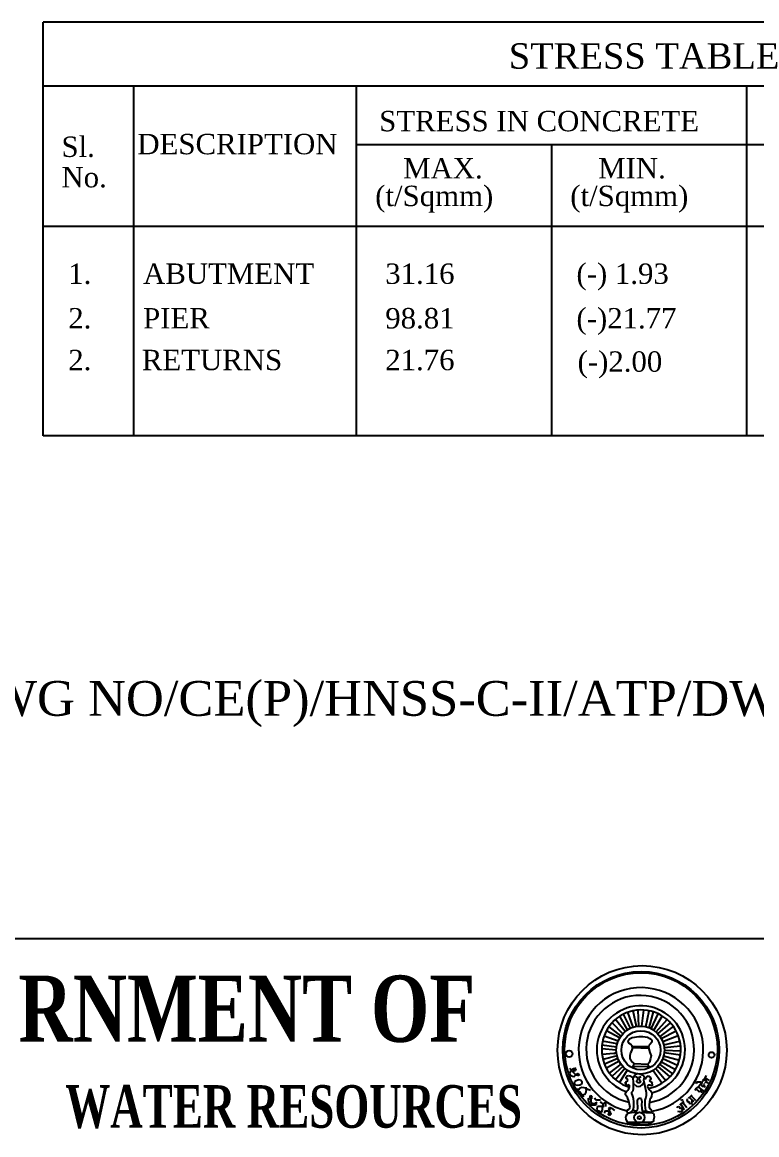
# Model space of a CAD drawing. Header units: inches. Extents: x 90659 to 166790, y -1471827 to -1422100.
# Drawn here: x 155792 to 161196, y -1464391 to -1456204 of the extents above; entities that cross this region are included whole.
import ezdxf
from ezdxf.enums import TextEntityAlignment as Align

# ---------------------------------------------------------------- set-up
doc = ezdxf.new("R2010")
doc.units = ezdxf.units.IN
doc.header["$MEASUREMENT"] = 0
doc.styles.add('style2', font='timesbd.ttf')
doc.styles.add('TIMES NEW ROMAN', font='times.ttf')

msp = doc.modelspace()

# ---------------------------------------------------------------- linework, layer by layer
at = {"linetype": 'ByBlock'}
for p, q in [((163888.2, -1456203.7), (155944.8, -1456203.7)), ((155944.8, -1459246.6), (155944.8, -1456203.7)), ((163888.2, -1456203.7), (155944.8, -1456203.7)), ((155944.8, -1459246.6), (155944.8, -1456203.7)), ((155944.8, -1456672.6), (163888.2, -1456672.6)), ((155944.8, -1456672.6), (163888.2, -1456672.6)), ((156613.5, -1459246.6), (156613.5, -1456672.6)), ((156613.5, -1459246.6), (156613.5, -1456672.6)), ((158252.5, -1459246.6), (158252.5, -1456672.6)), ((158252.5, -1459246.6), (158252.5, -1456672.6)), ((161122.9, -1459246.6), (161122.9, -1456672.6)), ((161122.9, -1459246.6), (161122.9, -1456672.6)), ((163888.2, -1457106.9), (158252.5, -1457106.9)), ((163888.2, -1457106.9), (158252.5, -1457106.9)), ((159687.7, -1459246.6), (159687.7, -1457106.9)), ((159687.7, -1459246.6), (159687.7, -1457106.9)), ((163888.2, -1457707.3), (155944.8, -1457707.3)), ((163888.2, -1457707.3), (155944.8, -1457707.3)), ((163888.2, -1459246.6), (155944.8, -1459246.6)), ((163888.2, -1459246.6), (155944.8, -1459246.6))]:
    msp.add_line(p, q, dxfattribs=at)
at = {"color": 3}
msp.add_line((154139.8, -1462945.8), (166599.3, -1462945.8), dxfattribs=at)
at = {"color": 7}
msp.add_line((154139.8, -1462945.8), (166599.3, -1462945.8), dxfattribs=at)
at = {"linetype": 'ByBlock', "lineweight": 25}
for p, q in [((160311.8, -1463593), (160286.8, -1463478.4)), ((160311.8, -1463593), (160286.8, -1463478.4)), ((160329.6, -1463591.1), (160322.8, -1463473.2)), ((160329.6, -1463591.1), (160322.8, -1463473.2)), ((160351.5, -1463591.2), (160364.9, -1463472.8)), ((160351.5, -1463591.2), (160364.9, -1463472.8)), ((160381, -1463595.7), (160403.9, -1463478)), ((160381, -1463595.7), (160403.9, -1463478)), ((160228, -1463630.6), (160157.2, -1463542)), ((160228, -1463630.6), (160157.2, -1463542)), ((160245.8, -1463617.8), (160188.6, -1463518.7)), ((160245.8, -1463617.8), (160188.6, -1463518.7)), ((160267.4, -1463606.3), (160215.2, -1463503.4)), ((160267.4, -1463606.3), (160215.2, -1463503.4)), ((160286.2, -1463599.1), (160248.5, -1463489.2)), ((160286.2, -1463599.1), (160248.5, -1463489.2)), ((160404.5, -1463603.1), (160435.7, -1463486.3)), ((160404.5, -1463603.1), (160435.7, -1463486.3)), ((160419.9, -1463610), (160471.5, -1463500.5)), ((160419.9, -1463610), (160471.5, -1463500.5)), ((160439.6, -1463621.7), (160500.9, -1463516.7)), ((160439.6, -1463621.7), (160500.9, -1463516.7)), ((160455.1, -1463633.6), (160535.9, -1463542.4)), ((160455.1, -1463633.6), (160535.9, -1463542.4)), ((160187, -1463678.5), (160090, -1463625.4)), ((160187, -1463678.5), (160090, -1463625.4)), ((160197.3, -1463662.9), (160108.7, -1463595.1)), ((160197.3, -1463662.9), (160108.7, -1463595.1)), ((160210.7, -1463646.8), (160131.6, -1463566.8)), ((160210.7, -1463646.8), (160131.6, -1463566.8)), ((160468.8, -1463646.8), (160561.5, -1463567.3)), ((160468.8, -1463646.8), (160561.5, -1463567.3)), ((160485, -1463666.8), (160583.6, -1463594.6)), ((160485, -1463666.8), (160583.6, -1463594.6)), ((160494, -1463681.3), (160602.9, -1463625.8)), ((160494, -1463681.3), (160602.9, -1463625.8)), ((160169.2, -1463721), (160061.7, -1463702.4)), ((160169.2, -1463721), (160061.7, -1463702.4)), ((160176, -1463700.9), (160072.7, -1463664.1)), ((160176, -1463700.9), (160072.7, -1463664.1)), ((160250.2, -1463708.2), (160252.8, -1463694)), ((160250.2, -1463708.2), (160252.8, -1463694)), ((160254.1, -1463717.3), (160250.2, -1463708.2)), ((160254.1, -1463717.3), (160250.2, -1463708.2)), ((160252.8, -1463694), (160259.3, -1463684.9)), ((160252.8, -1463694), (160259.3, -1463684.9)), ((160268.3, -1463723.7), (160254.1, -1463717.3)), ((160268.3, -1463723.7), (160254.1, -1463717.3)), ((160259.3, -1463684.9), (160278.7, -1463675.9)), ((160259.3, -1463684.9), (160278.7, -1463675.9)), ((160280, -1463739.2), (160268.3, -1463723.7)), ((160280, -1463739.2), (160268.3, -1463723.7)), ((160278.7, -1463675.9), (160329.1, -1463666.8)), ((160278.7, -1463675.9), (160329.1, -1463666.8)), ((160329.1, -1463666.8), (160357.6, -1463668.1)), ((160329.1, -1463666.8), (160357.6, -1463668.1)), ((160357.6, -1463668.1), (160392.5, -1463673.3)), ((160357.6, -1463668.1), (160392.5, -1463673.3)), ((160392.5, -1463673.3), (160410.6, -1463682.3)), ((160392.5, -1463673.3), (160410.6, -1463682.3)), ((160411.9, -1463723.7), (160402.9, -1463732.8)), ((160411.9, -1463723.7), (160402.9, -1463732.8)), ((160410.6, -1463682.3), (160424.9, -1463694)), ((160410.6, -1463682.3), (160424.9, -1463694)), ((160424.9, -1463708.2), (160411.9, -1463723.7)), ((160424.9, -1463708.2), (160411.9, -1463723.7)), ((160424.9, -1463694), (160424.9, -1463708.2)), ((160424.9, -1463694), (160424.9, -1463708.2)), ((160505.3, -1463705.5), (160618.9, -1463661.1)), ((160505.3, -1463705.5), (160618.9, -1463661.1)), ((160512.3, -1463729.2), (160631.1, -1463702.9)), ((160512.3, -1463729.2), (160631.1, -1463702.9)), ((160163, -1463768.4), (160055.3, -1463758.8)), ((160163, -1463768.4), (160055.3, -1463758.8)), ((160164.4, -1463745.4), (160057, -1463731.8)), ((160164.4, -1463745.4), (160057, -1463731.8)), ((160145.1, -1463792.7), (160057.7, -1463800.8)), ((160145.1, -1463792.7), (160057.7, -1463800.8)), ((160145.1, -1463792.7), (160163.7, -1463783.2)), ((160145.1, -1463792.7), (160163.7, -1463783.2)), ((160264.5, -1463803.9), (160270.9, -1463785.8)), ((160264.5, -1463803.9), (160270.9, -1463785.8)), ((160265.7, -1463833.6), (160264.5, -1463803.9)), ((160265.7, -1463833.6), (160264.5, -1463803.9)), ((160270.9, -1463785.8), (160276.1, -1463772.8)), ((160270.9, -1463785.8), (160276.1, -1463772.8)), ((160276.1, -1463772.8), (160281.3, -1463757.3)), ((160276.1, -1463772.8), (160281.3, -1463757.3)), ((160278.7, -1463737.6), (160401.7, -1463739.9)), ((160278.7, -1463737.6), (160401.7, -1463739.9)), ((160282.6, -1463745.7), (160280, -1463739.2)), ((160282.6, -1463745.7), (160280, -1463739.2)), ((160281.3, -1463757.3), (160282.6, -1463745.7)), ((160281.3, -1463757.3), (160282.6, -1463745.7)), ((160282.1, -1463749.5), (160401.3, -1463752.2)), ((160282.1, -1463749.5), (160401.3, -1463752.2)), ((160402.9, -1463732.8), (160400.3, -1463748.3)), ((160402.9, -1463732.8), (160400.3, -1463748.3)), ((160400.3, -1463748.3), (160409.3, -1463784.5)), ((160400.3, -1463748.3), (160409.3, -1463784.5)), ((160409.3, -1463784.5), (160418.4, -1463810.3)), ((160409.3, -1463784.5), (160418.4, -1463810.3)), ((160515.5, -1463786.1), (160634.8, -1463802.2)), ((160515.5, -1463786.1), (160634.8, -1463802.2)), ((160515.6, -1463749.5), (160636.2, -1463735.9)), ((160515.6, -1463749.5), (160636.2, -1463735.9)), ((160516.5, -1463768.4), (160637.3, -1463771.8)), ((160516.5, -1463768.4), (160637.3, -1463771.8)), ((160168.2, -1463810.3), (160064.4, -1463835.9)), ((160168.2, -1463810.3), (160064.4, -1463835.9)), ((160174.3, -1463829.9), (160076, -1463871.3)), ((160174.3, -1463829.9), (160076, -1463871.3)), ((160183, -1463849.2), (160090.1, -1463901.5)), ((160183, -1463849.2), (160090.1, -1463901.5)), ((160196, -1463870.5), (160111.6, -1463935.4)), ((160196, -1463870.5), (160111.6, -1463935.4)), ((160211.7, -1463889.5), (160131.7, -1463960)), ((160211.7, -1463889.5), (160131.7, -1463960)), ((160274.3, -1463849.2), (160265.7, -1463833.6)), ((160274.3, -1463849.2), (160265.7, -1463833.6)), ((160293.7, -1463866.9), (160274.3, -1463849.2)), ((160293.7, -1463866.9), (160274.3, -1463849.2)), ((160293.4, -1463866.6), (160278.7, -1463896.8)), ((160293.4, -1463866.6), (160278.7, -1463896.8)), ((160284.2, -1463885.4), (160404.1, -1463887.7)), ((160284.2, -1463885.4), (160404.1, -1463887.7)), ((160293.7, -1463866.9), (160395.1, -1463871.1)), ((160293.7, -1463866.9), (160395.1, -1463871.1)), ((160400.3, -1463867.2), (160395.1, -1463871.1)), ((160400.3, -1463867.2), (160395.1, -1463871.1)), ((160395.1, -1463871.1), (160396.4, -1463880.1)), ((160395.1, -1463871.1), (160396.4, -1463880.1)), ((160396.4, -1463880.1), (160411.8, -1463895.3)), ((160396.4, -1463880.1), (160411.8, -1463895.3)), ((160406.8, -1463856.9), (160400.3, -1463867.2)), ((160406.8, -1463856.9), (160400.3, -1463867.2)), ((160414.5, -1463829.7), (160406.8, -1463856.9)), ((160414.5, -1463829.7), (160406.8, -1463856.9)), ((160418.4, -1463810.3), (160414.5, -1463829.7)), ((160418.4, -1463810.3), (160414.5, -1463829.7)), ((160469.2, -1463888), (160555.8, -1463965.5)), ((160469.2, -1463888), (160555.8, -1463965.5)), ((160482, -1463872.5), (160575.3, -1463943.1)), ((160482, -1463872.5), (160575.3, -1463943.1)), ((160494.2, -1463853.5), (160597.4, -1463910.7)), ((160494.2, -1463853.5), (160597.4, -1463910.7)), ((160505, -1463830.4), (160613.2, -1463879.7)), ((160505, -1463830.4), (160613.2, -1463879.7)), ((160511.2, -1463810.7), (160626.7, -1463841.6)), ((160511.2, -1463810.7), (160626.7, -1463841.6)), ((159841.6, -1463926), (159820.9, -1463903.1)), ((159841.6, -1463926), (159820.9, -1463903.1)), ((159822.7, -1463928.3), (159820.9, -1463939.5)), ((159822.7, -1463928.3), (159820.9, -1463939.5)), ((159820.9, -1463939.5), (159824.1, -1463949)), ((159820.9, -1463939.5), (159824.1, -1463949)), ((159826.8, -1463919.3), (159822.7, -1463928.3)), ((159826.8, -1463919.3), (159822.7, -1463928.3)), ((159824.1, -1463949), (159829, -1463954.8)), ((159824.1, -1463949), (159829, -1463954.8)), ((159836.7, -1463913.5), (159826.8, -1463919.3)), ((159836.7, -1463913.5), (159826.8, -1463919.3)), ((159829, -1463954.8), (159839.8, -1463959.3)), ((159829, -1463954.8), (159839.8, -1463959.3)), ((159847.9, -1463904.9), (159836.7, -1463913.5)), ((159847.9, -1463904.9), (159836.7, -1463913.5)), ((159839.8, -1463959.3), (159851.5, -1463961.1)), ((159839.8, -1463959.3), (159851.5, -1463961.1)), ((159864.6, -1463949), (159841.6, -1463926)), ((159864.6, -1463949), (159841.6, -1463926)), ((159857.8, -1463902.7), (159847.9, -1463904.9)), ((159857.8, -1463902.7), (159847.9, -1463904.9)), ((159848.8, -1463909.4), (159852.4, -1463918)), ((159848.8, -1463909.4), (159852.4, -1463918)), ((159851.5, -1463961.1), (159854.2, -1463959.3)), ((159851.5, -1463961.1), (159854.2, -1463959.3)), ((159852.4, -1463918), (159860.1, -1463920.7)), ((159852.4, -1463918), (159860.1, -1463920.7)), ((159854.2, -1463959.3), (159860.5, -1463954.8)), ((159854.2, -1463959.3), (159860.5, -1463954.8)), ((159865.9, -1463902.7), (159857.8, -1463902.7)), ((159865.9, -1463902.7), (159857.8, -1463902.7)), ((159860.1, -1463920.7), (159863.7, -1463918.9)), ((159860.1, -1463920.7), (159863.7, -1463918.9)), ((159860.5, -1463954.8), (159867.7, -1463949)), ((159860.5, -1463954.8), (159867.7, -1463949)), ((159863.7, -1463918.9), (159864.6, -1463913.5)), ((159863.7, -1463918.9), (159864.6, -1463913.5)), ((159864.6, -1463913.5), (159866.4, -1463905.8)), ((159864.6, -1463913.5), (159866.4, -1463905.8)), ((159867.7, -1463952.1), (159864.6, -1463949)), ((159867.7, -1463952.1), (159864.6, -1463949)), ((159866.4, -1463905.8), (159865.9, -1463902.7)), ((159866.4, -1463905.8), (159865.9, -1463902.7)), ((159867.7, -1463949), (159872.7, -1463943.6)), ((159867.7, -1463949), (159872.7, -1463943.6)), ((159879.4, -1463954.8), (159867.7, -1463952.1)), ((159879.4, -1463954.8), (159867.7, -1463952.1)), ((159872.7, -1463943.6), (159879.9, -1463940)), ((159872.7, -1463943.6), (159879.9, -1463940)), ((159887.1, -1463953.5), (159879.4, -1463954.8)), ((159887.1, -1463953.5), (159879.4, -1463954.8)), ((159879.9, -1463940), (159882.1, -1463940)), ((159879.9, -1463940), (159882.1, -1463940)), ((159882.1, -1463940), (159888.4, -1463947.2)), ((159882.1, -1463940), (159888.4, -1463947.2)), ((159888.4, -1463947.2), (159887.1, -1463953.5)), ((159888.4, -1463947.2), (159887.1, -1463953.5)), ((160225.3, -1463902.3), (160158.1, -1463985.4)), ((160225.3, -1463902.3), (160158.1, -1463985.4)), ((160242.9, -1463915.5), (160185.8, -1464006.2)), ((160242.9, -1463915.5), (160185.8, -1464006.2)), ((160234.7, -1463965.9), (160244, -1463957.8)), ((160234.7, -1463965.9), (160244, -1463957.8)), ((160234.7, -1463976.4), (160234.7, -1463965.9)), ((160234.7, -1463976.4), (160234.7, -1463965.9)), ((160244, -1463957.8), (160253.3, -1463955.5)), ((160244, -1463957.8), (160253.3, -1463955.5)), ((160253.3, -1463955.5), (160263.7, -1463957.8)), ((160253.3, -1463955.5), (160263.7, -1463957.8)), ((160263.7, -1463957.8), (160281.1, -1463967.1)), ((160263.7, -1463957.8), (160281.1, -1463967.1)), ((160281.1, -1463967.1), (160289.3, -1463969.4)), ((160281.1, -1463967.1), (160289.3, -1463969.4)), ((160285.8, -1463979.8), (160286.8, -1463968.7)), ((160285.8, -1463979.8), (160286.8, -1463968.7)), ((160289.3, -1463969.4), (160295.1, -1463961.3)), ((160289.3, -1463969.4), (160295.1, -1463961.3)), ((160295.1, -1463961.3), (160300.9, -1463950.8)), ((160295.1, -1463961.3), (160300.9, -1463950.8)), ((160300.9, -1463950.8), (160306.7, -1463945)), ((160300.9, -1463950.8), (160306.7, -1463945)), ((160306.7, -1463945), (160316, -1463940.4)), ((160306.7, -1463945), (160316, -1463940.4)), ((160306.9, -1463965.2), (160314.1, -1463963.6)), ((160306.9, -1463965.2), (160314.1, -1463963.6)), ((160306.9, -1463965.9), (160306.9, -1463965.2)), ((160306.9, -1463965.9), (160306.9, -1463965.2)), ((160308.4, -1463967.1), (160306.9, -1463965.9)), ((160308.4, -1463967.1), (160306.9, -1463965.9)), ((160314.5, -1463966.7), (160308.4, -1463967.1)), ((160314.5, -1463966.7), (160308.4, -1463967.1)), ((160314.1, -1463963.6), (160316, -1463964.4)), ((160314.1, -1463963.6), (160316, -1463964.4)), ((160316, -1463964.4), (160314.5, -1463966.7)), ((160316, -1463964.4), (160314.5, -1463966.7)), ((160316, -1463940.4), (160335.7, -1463941.6)), ((160316, -1463940.4), (160335.7, -1463941.6)), ((160322.2, -1463973.5), (160323.1, -1463966.8)), ((160322.2, -1463973.5), (160323.1, -1463966.8)), ((160330.6, -1463967.6), (160329.8, -1463975.2)), ((160330.6, -1463967.6), (160329.8, -1463975.2)), ((160333.2, -1463963.6), (160333.6, -1463962.5)), ((160333.2, -1463963.6), (160333.6, -1463962.5)), ((160334.7, -1463965.2), (160333.2, -1463963.6)), ((160334.7, -1463965.2), (160333.2, -1463963.6)), ((160333.6, -1463962.5), (160340.5, -1463963.2)), ((160333.6, -1463962.5), (160340.5, -1463963.2)), ((160337, -1463966.3), (160334.7, -1463965.2)), ((160337, -1463966.3), (160334.7, -1463965.2)), ((160335.7, -1463941.6), (160354.3, -1463949.7)), ((160335.7, -1463941.6), (160354.3, -1463949.7)), ((160340.8, -1463966.3), (160337, -1463966.3)), ((160340.8, -1463966.3), (160337, -1463966.3)), ((160340.5, -1463963.2), (160343.1, -1463965.5)), ((160340.5, -1463963.2), (160343.1, -1463965.5)), ((160343.1, -1463965.5), (160340.8, -1463966.3)), ((160343.1, -1463965.5), (160340.8, -1463966.3)), ((160354.3, -1463949.7), (160362.4, -1463956.6)), ((160354.3, -1463949.7), (160362.4, -1463956.6)), ((160362.4, -1463956.6), (160368.2, -1463967.1)), ((160362.4, -1463956.6), (160368.2, -1463967.1)), ((160368.2, -1463967.1), (160368.2, -1463975.2)), ((160368.2, -1463967.1), (160368.2, -1463975.2)), ((160378.7, -1463982.2), (160382.1, -1463968.2)), ((160378.7, -1463982.2), (160382.1, -1463968.2)), ((160382.1, -1463968.2), (160386.8, -1463961.3)), ((160382.1, -1463968.2), (160386.8, -1463961.3)), ((160386.8, -1463961.3), (160398.4, -1463957.8)), ((160386.8, -1463961.3), (160398.4, -1463957.8)), ((160398.4, -1463957.8), (160408.8, -1463963.6)), ((160398.4, -1463957.8), (160408.8, -1463963.6)), ((160408.8, -1463963.6), (160415.8, -1463976.4)), ((160408.8, -1463963.6), (160415.8, -1463976.4)), ((160433.4, -1463917.5), (160499.3, -1464011)), ((160433.4, -1463917.5), (160499.3, -1464011)), ((160453.6, -1463902.8), (160527, -1463991.6)), ((160453.6, -1463902.8), (160527, -1463991.6)), ((160790.2, -1464006.7), (160816, -1463970.6)), ((160790.2, -1464006.7), (160816, -1463970.6)), ((160816, -1463970.6), (160825.6, -1463953.8)), ((160816, -1463970.6), (160825.6, -1463953.8)), ((160817.5, -1463971.7), (160846, -1463992.1)), ((160817.5, -1463971.7), (160846, -1463992.1)), ((159855.6, -1464011.9), (159856.9, -1464001.6)), ((159855.6, -1464011.9), (159856.9, -1464001.6)), ((159861.4, -1464020.9), (159855.6, -1464011.9)), ((159861.4, -1464020.9), (159855.6, -1464011.9)), ((159856.9, -1464001.6), (159859.2, -1463997.1)), ((159856.9, -1464001.6), (159859.2, -1463997.1)), ((159859.2, -1463997.1), (159863.7, -1463993.9)), ((159859.2, -1463997.1), (159863.7, -1463993.9)), ((159865, -1464026.3), (159861.4, -1464020.9)), ((159865, -1464026.3), (159861.4, -1464020.9)), ((159863.7, -1463993.9), (159884.4, -1463984.5)), ((159863.7, -1463993.9), (159884.4, -1463984.5)), ((159879.4, -1464027.2), (159865, -1464026.3)), ((159879.4, -1464027.2), (159865, -1464026.3)), ((159877.7, -1464049.4), (159878.8, -1464067.5)), ((159877.7, -1464049.4), (159878.8, -1464067.5)), ((159894.7, -1464026.7), (159879.4, -1464027.2)), ((159894.7, -1464026.7), (159879.4, -1464027.2)), ((159884.4, -1463984.5), (159900.6, -1463987.2)), ((159884.4, -1463984.5), (159900.6, -1463987.2)), ((159887.3, -1464057.3), (159892.4, -1464050)), ((159887.3, -1464057.3), (159892.4, -1464050)), ((159892.4, -1464050), (159898, -1464045.5)), ((159892.4, -1464050), (159898, -1464045.5)), ((159904.2, -1464020), (159894.7, -1464026.7)), ((159904.2, -1464020), (159894.7, -1464026.7)), ((159898, -1464045.5), (159908.8, -1464041.5)), ((159898, -1464045.5), (159908.8, -1464041.5)), ((159900.6, -1463987.2), (159904.6, -1463991.7)), ((159900.6, -1463987.2), (159904.6, -1463991.7)), ((159908.2, -1464011), (159904.2, -1464020)), ((159908.2, -1464011), (159904.2, -1464020)), ((159904.6, -1463991.7), (159908.7, -1463999.3)), ((159904.6, -1463991.7), (159908.7, -1463999.3)), ((159908.7, -1463999.3), (159908.2, -1464011)), ((159908.7, -1463999.3), (159908.2, -1464011)), ((159908.8, -1464041.5), (159923.5, -1464042.1)), ((159908.8, -1464041.5), (159923.5, -1464042.1)), ((159923.5, -1464042.1), (159935.9, -1464045.5)), ((159923.5, -1464042.1), (159935.9, -1464045.5)), ((159935.9, -1464045.5), (159938.2, -1464050)), ((159935.9, -1464045.5), (159938.2, -1464050)), ((159938.2, -1464050), (159941, -1464061.9)), ((159938.2, -1464050), (159941, -1464061.9)), ((159939.3, -1464039.3), (159938.7, -1464047.7)), ((159939.3, -1464039.3), (159938.7, -1464047.7)), ((159938.7, -1464047.7), (159947.8, -1464052.8)), ((159938.7, -1464047.7), (159947.8, -1464052.8)), ((159947.8, -1464052.8), (159973.8, -1464063)), ((159947.8, -1464052.8), (159973.8, -1464063)), ((160227.7, -1464008.8), (160235.9, -1463999.6)), ((160227.7, -1464008.8), (160235.9, -1463999.6)), ((160228.9, -1464011.2), (160227.7, -1464008.8)), ((160228.9, -1464011.2), (160227.7, -1464008.8)), ((160239.4, -1464012.3), (160228.9, -1464011.2)), ((160239.4, -1464012.3), (160228.9, -1464011.2)), ((160228.9, -1464019.3), (160235.9, -1464015.8)), ((160228.9, -1464019.3), (160235.9, -1464015.8)), ((160230.1, -1464026.2), (160228.9, -1464019.3)), ((160230.1, -1464026.2), (160228.9, -1464019.3)), ((160238.2, -1464029.7), (160230.1, -1464026.2)), ((160238.2, -1464029.7), (160230.1, -1464026.2)), ((160246.3, -1463981), (160234.7, -1463976.4)), ((160246.3, -1463981), (160234.7, -1463976.4)), ((160235.9, -1463999.6), (160247.5, -1463994.9)), ((160235.9, -1463999.6), (160247.5, -1463994.9)), ((160235.9, -1464015.8), (160239.4, -1464012.3)), ((160235.9, -1464015.8), (160239.4, -1464012.3)), ((160245.2, -1464027.4), (160238.2, -1464029.7)), ((160245.2, -1464027.4), (160238.2, -1464029.7)), ((160256.8, -1464022.8), (160245.2, -1464027.4)), ((160256.8, -1464022.8), (160245.2, -1464027.4)), ((160247.5, -1463994.9), (160246.3, -1463981)), ((160247.5, -1463994.9), (160246.3, -1463981)), ((160248.6, -1464063.4), (160255.6, -1464051.8)), ((160248.6, -1464063.4), (160255.6, -1464051.8)), ((160255.6, -1464051.8), (160259.1, -1464037.8)), ((160255.6, -1464051.8), (160259.1, -1464037.8)), ((160259.1, -1464029.7), (160256.8, -1464022.8)), ((160259.1, -1464029.7), (160256.8, -1464022.8)), ((160259.1, -1464037.8), (160259.1, -1464029.7)), ((160259.1, -1464037.8), (160259.1, -1464029.7)), ((160289.3, -1463998.4), (160285.8, -1463979.8)), ((160289.3, -1463998.4), (160285.8, -1463979.8)), ((160285.8, -1464066.8), (160289.3, -1464050.6)), ((160285.8, -1464066.8), (160289.3, -1464050.6)), ((160289.3, -1464030.9), (160289.3, -1463998.4)), ((160289.3, -1464030.9), (160289.3, -1463998.4)), ((160289.3, -1464014.6), (160311.3, -1464032)), ((160289.3, -1464014.6), (160311.3, -1464032)), ((160289.3, -1464050.6), (160289.3, -1464030.9)), ((160289.3, -1464050.6), (160289.3, -1464030.9)), ((160311.3, -1464032), (160328.7, -1464035.5)), ((160311.3, -1464032), (160328.7, -1464035.5)), ((160313.8, -1464002), (160314.5, -1463993.3)), ((160313.8, -1464002), (160314.5, -1463993.3)), ((160319.7, -1464006.2), (160313.8, -1464002)), ((160319.7, -1464006.2), (160313.8, -1464002)), ((160314.5, -1463993.3), (160318.9, -1463987.8)), ((160314.5, -1463993.3), (160318.9, -1463987.8)), ((160318.9, -1463987.8), (160322.2, -1463980.2)), ((160318.9, -1463987.8), (160322.2, -1463980.2)), ((160324.7, -1464008.7), (160319.7, -1464006.2)), ((160324.7, -1464008.7), (160319.7, -1464006.2)), ((160322.2, -1463980.2), (160322.2, -1463973.5)), ((160322.2, -1463980.2), (160322.2, -1463973.5)), ((160333.1, -1464009.6), (160324.7, -1464008.7)), ((160333.1, -1464009.6), (160324.7, -1464008.7)), ((160328.7, -1464035.5), (160341.5, -1464032)), ((160328.7, -1464035.5), (160341.5, -1464032)), ((160329.8, -1463975.2), (160330.6, -1463981.9)), ((160329.8, -1463975.2), (160330.6, -1463981.9)), ((160330.6, -1463981.9), (160333.1, -1463986.9)), ((160330.6, -1463981.9), (160333.1, -1463986.9)), ((160333.1, -1463986.9), (160339, -1463992.8)), ((160333.1, -1463986.9), (160339, -1463992.8)), ((160339, -1464005.4), (160333.1, -1464009.6)), ((160339, -1464005.4), (160333.1, -1464009.6)), ((160339, -1463992.8), (160343.2, -1463998.7)), ((160339, -1463992.8), (160343.2, -1463998.7)), ((160343.2, -1463999.9), (160339, -1464005.4)), ((160343.2, -1463999.9), (160339, -1464005.4)), ((160341.5, -1464032), (160352, -1464023.9)), ((160341.5, -1464032), (160352, -1464023.9)), ((160343.2, -1463998.7), (160343.2, -1463999.9)), ((160343.2, -1463998.7), (160343.2, -1463999.9)), ((160352, -1464023.9), (160358.9, -1464017)), ((160352, -1464023.9), (160358.9, -1464017)), ((160358.9, -1464017), (160367.1, -1464000.7)), ((160358.9, -1464017), (160367.1, -1464000.7)), ((160365.9, -1463991.4), (160368.2, -1463974)), ((160365.9, -1463991.4), (160368.2, -1463974)), ((160367.1, -1464000.7), (160365.9, -1463991.4)), ((160367.1, -1464000.7), (160365.9, -1463991.4)), ((160372.9, -1464022.8), (160367.1, -1464000.7)), ((160372.9, -1464022.8), (160367.1, -1464000.7)), ((160368.2, -1463975.2), (160378.7, -1463982.2)), ((160368.2, -1463975.2), (160378.7, -1463982.2)), ((160384.5, -1464083.1), (160372.9, -1464022.8)), ((160384.5, -1464083.1), (160372.9, -1464022.8)), ((160398.4, -1464025.1), (160390.3, -1464033.2)), ((160398.4, -1464025.1), (160390.3, -1464033.2)), ((160390.3, -1464033.2), (160394.9, -1464042.5)), ((160390.3, -1464033.2), (160394.9, -1464042.5)), ((160394.9, -1464042.5), (160404.2, -1464059.9)), ((160394.9, -1464042.5), (160404.2, -1464059.9)), ((160408.8, -1464026.2), (160398.4, -1464025.1)), ((160408.8, -1464026.2), (160398.4, -1464025.1)), ((160413.5, -1463988), (160404.2, -1463992.6)), ((160413.5, -1463988), (160404.2, -1463992.6)), ((160404.2, -1463992.6), (160411.2, -1463999.6)), ((160404.2, -1463992.6), (160411.2, -1463999.6)), ((160423.9, -1464029.7), (160408.8, -1464026.2)), ((160423.9, -1464029.7), (160408.8, -1464026.2)), ((160411.2, -1463999.6), (160419.3, -1463999.6)), ((160411.2, -1463999.6), (160419.3, -1463999.6)), ((160415.8, -1463976.4), (160413.5, -1463988)), ((160415.8, -1463976.4), (160413.5, -1463988)), ((160419.3, -1463999.6), (160426.3, -1464005.4)), ((160419.3, -1463999.6), (160426.3, -1464005.4)), ((160426.3, -1464005.4), (160423.9, -1464011.2)), ((160426.3, -1464005.4), (160423.9, -1464011.2)), ((160423.9, -1464011.2), (160425.1, -1464015.8)), ((160423.9, -1464011.2), (160425.1, -1464015.8)), ((160429.7, -1464021.6), (160423.9, -1464029.7)), ((160429.7, -1464021.6), (160423.9, -1464029.7)), ((160425.1, -1464015.8), (160429.7, -1464021.6)), ((160425.1, -1464015.8), (160429.7, -1464021.6)), ((160740.9, -1464061.3), (160748.6, -1464052.8)), ((160740.9, -1464061.3), (160748.6, -1464052.8)), ((160748.6, -1464052.8), (160767, -1464036.9)), ((160748.6, -1464052.8), (160767, -1464036.9)), ((160749, -1464007.6), (160750.7, -1464005.1)), ((160749, -1464007.6), (160750.7, -1464005.1)), ((160752.3, -1464013.3), (160749, -1464007.6)), ((160752.3, -1464013.3), (160749, -1464007.6)), ((160749.9, -1464054), (160767.8, -1464070.2)), ((160749.9, -1464054), (160767.8, -1464070.2)), ((160750.7, -1464005.1), (160757.2, -1464001.9)), ((160750.7, -1464005.1), (160757.2, -1464001.9)), ((160757.2, -1464010), (160752.3, -1464013.3)), ((160757.2, -1464010), (160752.3, -1464013.3)), ((160757.2, -1464001.9), (160763.7, -1464001)), ((160757.2, -1464001.9), (160763.7, -1464001)), ((160763.7, -1464001), (160773.5, -1464001)), ((160763.7, -1464001), (160773.5, -1464001)), ((160767, -1464036.9), (160790.2, -1464006.7)), ((160767, -1464036.9), (160790.2, -1464006.7)), ((160787.3, -1464055.6), (160767, -1464036.9)), ((160787.3, -1464055.6), (160767, -1464036.9)), ((160773.5, -1464001), (160784.9, -1464001.9)), ((160773.5, -1464001), (160784.9, -1464001.9)), ((160784.9, -1464001.9), (160795.5, -1464011.6)), ((160784.9, -1464001.9), (160795.5, -1464011.6)), ((160795.5, -1464011.6), (160787.3, -1464020.6)), ((160795.5, -1464011.6), (160787.3, -1464020.6)), ((160787.3, -1464020.6), (160791.4, -1464031.2)), ((160787.3, -1464020.6), (160791.4, -1464031.2)), ((160791.4, -1464031.2), (160796.3, -1464033.6)), ((160791.4, -1464031.2), (160796.3, -1464033.6)), ((160796.3, -1464033.6), (160803.6, -1464032)), ((160796.3, -1464033.6), (160803.6, -1464032)), ((160802.8, -1463989.6), (160805.3, -1463983.9)), ((160802.8, -1463989.6), (160805.3, -1463983.9)), ((160806.1, -1463992.9), (160802.8, -1463989.6)), ((160806.1, -1463992.9), (160802.8, -1463989.6)), ((160803.6, -1464032), (160810.2, -1464027.1)), ((160803.6, -1464032), (160810.2, -1464027.1)), ((160805.3, -1463983.9), (160810.2, -1463980.7)), ((160805.3, -1463983.9), (160810.2, -1463980.7)), ((160806.9, -1464018.1), (160805.3, -1464021.4)), ((160806.9, -1464018.1), (160805.3, -1464021.4)), ((160805.3, -1464021.4), (160809.3, -1464030.3)), ((160805.3, -1464021.4), (160809.3, -1464030.3)), ((160811, -1463988.8), (160806.1, -1463992.9)), ((160811, -1463988.8), (160806.1, -1463992.9)), ((160811, -1464020.6), (160806.9, -1464018.1)), ((160811, -1464020.6), (160806.9, -1464018.1)), ((160809.3, -1464030.3), (160815, -1464042.6)), ((160809.3, -1464030.3), (160815, -1464042.6)), ((160810.2, -1463980.7), (160819.1, -1463983.1)), ((160810.2, -1463980.7), (160819.1, -1463983.1)), ((160810.2, -1464027.1), (160811, -1464020.6)), ((160810.2, -1464027.1), (160811, -1464020.6)), ((160818.3, -1464006.7), (160819.1, -1464002.7)), ((160818.3, -1464006.7), (160819.1, -1464002.7)), ((160820.7, -1464009.2), (160818.3, -1464006.7)), ((160820.7, -1464009.2), (160818.3, -1464006.7)), ((160819.1, -1463983.1), (160824.8, -1463992.1)), ((160819.1, -1463983.1), (160824.8, -1463992.1)), ((160819.1, -1464002.7), (160822.4, -1464001)), ((160819.1, -1464002.7), (160822.4, -1464001)), ((160822.4, -1464005.1), (160820.7, -1464009.2)), ((160822.4, -1464005.1), (160820.7, -1464009.2)), ((160822.4, -1464001), (160828.1, -1464002.7)), ((160822.4, -1464001), (160828.1, -1464002.7)), ((160823.2, -1464005.1), (160822.4, -1464005.1)), ((160823.2, -1464005.1), (160822.4, -1464005.1)), ((160824.8, -1463992.1), (160823.2, -1464003.5)), ((160824.8, -1463992.1), (160823.2, -1464003.5)), ((160823.2, -1464003.5), (160823.2, -1464005.1)), ((160823.2, -1464003.5), (160823.2, -1464005.1)), ((160828.1, -1464002.7), (160833, -1464006.7)), ((160828.1, -1464002.7), (160833, -1464006.7)), ((160833, -1464006.7), (160837.9, -1464010)), ((160833, -1464006.7), (160837.9, -1464010)), ((159878.8, -1464067.5), (159885, -1464079.4)), ((159878.8, -1464067.5), (159885, -1464079.4)), ((159884.5, -1464064.7), (159887.3, -1464057.3)), ((159884.5, -1464064.7), (159887.3, -1464057.3)), ((159885, -1464070.9), (159884.5, -1464064.7)), ((159885, -1464070.9), (159884.5, -1464064.7)), ((159893.5, -1464078.2), (159885, -1464070.9)), ((159893.5, -1464078.2), (159885, -1464070.9)), ((159885, -1464079.4), (159892.4, -1464091.8)), ((159885, -1464079.4), (159892.4, -1464091.8)), ((159892.4, -1464091.8), (159904.2, -1464103.1)), ((159892.4, -1464091.8), (159904.2, -1464103.1)), ((159895.6, -1464081.9), (159892.5, -1464084.6)), ((159895.6, -1464081.9), (159892.5, -1464084.6)), ((159892.5, -1464084.6), (159893.5, -1464086.4)), ((159892.5, -1464084.6), (159893.5, -1464086.4)), ((159898.6, -1464079.4), (159893.5, -1464078.2)), ((159898.6, -1464079.4), (159893.5, -1464078.2)), ((159893.5, -1464086.4), (159896.4, -1464086.4)), ((159893.5, -1464086.4), (159896.4, -1464086.4)), ((159902, -1464081.1), (159895.6, -1464081.9)), ((159902, -1464081.1), (159895.6, -1464081.9)), ((159896.4, -1464086.4), (159899.4, -1464083.8)), ((159896.4, -1464086.4), (159899.4, -1464083.8)), ((159902, -1464081.1), (159898.6, -1464079.4)), ((159902, -1464081.1), (159898.6, -1464079.4)), ((159899.4, -1464083.8), (159902, -1464081.1)), ((159899.4, -1464083.8), (159902, -1464081.1)), ((159906.5, -1464095.2), (159902, -1464081.1)), ((159906.5, -1464095.2), (159902, -1464081.1)), ((159904.2, -1464103.1), (159916.7, -1464105.9)), ((159904.2, -1464103.1), (159916.7, -1464105.9)), ((159918.9, -1464098.6), (159906.5, -1464095.2)), ((159918.9, -1464098.6), (159906.5, -1464095.2)), ((159916.7, -1464105.9), (159925.7, -1464103.7)), ((159916.7, -1464105.9), (159925.7, -1464103.7)), ((159921.8, -1464096.9), (159918.9, -1464098.6)), ((159921.8, -1464096.9), (159918.9, -1464098.6)), ((159930.2, -1464094.6), (159921.8, -1464096.9)), ((159930.2, -1464094.6), (159921.8, -1464096.9)), ((159937, -1464086.7), (159930.2, -1464094.6)), ((159937, -1464086.7), (159930.2, -1464094.6)), ((159939.8, -1464074.9), (159937, -1464086.7)), ((159939.8, -1464074.9), (159937, -1464086.7)), ((159941, -1464061.9), (159939.8, -1464074.9)), ((159941, -1464061.9), (159939.8, -1464074.9)), ((159956.4, -1464120.6), (159955.4, -1464133.6)), ((159956.4, -1464120.6), (159955.4, -1464133.6)), ((159955.4, -1464133.6), (159957.4, -1464144.6)), ((159955.4, -1464133.6), (159957.4, -1464144.6)), ((159967.4, -1464110.6), (159966.4, -1464124.6)), ((159967.4, -1464110.6), (159966.4, -1464124.6)), ((159966.4, -1464124.6), (159967.4, -1464126.6)), ((159966.4, -1464124.6), (159967.4, -1464126.6)), ((159973.4, -1464104.6), (159967.4, -1464110.6)), ((159973.4, -1464104.6), (159967.4, -1464110.6)), ((159967.4, -1464126.6), (159982.4, -1464124.6)), ((159967.4, -1464126.6), (159982.4, -1464124.6)), ((159982.4, -1464106.6), (159973.4, -1464104.6)), ((159982.4, -1464106.6), (159973.4, -1464104.6)), ((159974.9, -1464125.6), (159974.4, -1464141.6)), ((159974.9, -1464125.6), (159974.4, -1464141.6)), ((159984.4, -1464116.6), (159982.4, -1464106.6)), ((159984.4, -1464116.6), (159982.4, -1464106.6)), ((159982.4, -1464124.6), (159984.4, -1464116.6)), ((159982.4, -1464124.6), (159984.4, -1464116.6)), ((160003.4, -1464119.6), (160007.4, -1464131.6)), ((160003.4, -1464119.6), (160007.4, -1464131.6)), ((160007.4, -1464131.6), (160017.4, -1464132.6)), ((160007.4, -1464131.6), (160017.4, -1464132.6)), ((160017.4, -1464132.6), (160045.4, -1464134.6)), ((160017.4, -1464132.6), (160045.4, -1464134.6)), ((160230.1, -1464095.8), (160231.2, -1464081.9)), ((160230.1, -1464095.8), (160231.2, -1464081.9)), ((160246.3, -1464115.6), (160230.1, -1464095.8)), ((160246.3, -1464115.6), (160230.1, -1464095.8)), ((160231.2, -1464081.9), (160239.4, -1464069.2)), ((160231.2, -1464081.9), (160239.4, -1464069.2)), ((160239.4, -1464069.2), (160248.6, -1464063.4)), ((160239.4, -1464069.2), (160248.6, -1464063.4)), ((160255.6, -1464144.6), (160246.3, -1464115.6)), ((160255.6, -1464144.6), (160246.3, -1464115.6)), ((160276.5, -1464086.6), (160277.7, -1464077.3)), ((160276.5, -1464086.6), (160277.7, -1464077.3)), ((160281.1, -1464098.2), (160276.5, -1464086.6)), ((160281.1, -1464098.2), (160276.5, -1464086.6)), ((160277.7, -1464077.3), (160285.8, -1464066.8)), ((160277.7, -1464077.3), (160285.8, -1464066.8)), ((160286.9, -1464114.4), (160281.1, -1464098.2)), ((160286.9, -1464114.4), (160281.1, -1464098.2)), ((160290.4, -1464126), (160286.9, -1464114.4)), ((160290.4, -1464126), (160286.9, -1464114.4)), ((160292.8, -1464145.7), (160290.4, -1464126)), ((160292.8, -1464145.7), (160290.4, -1464126)), ((160319.9, -1464133.4), (160325.2, -1464123.9)), ((160319.9, -1464133.4), (160325.2, -1464123.9)), ((160319.9, -1464161), (160319.9, -1464133.4)), ((160319.9, -1464161), (160319.9, -1464133.4)), ((160325.2, -1464123.9), (160341.1, -1464119.6)), ((160325.2, -1464123.9), (160341.1, -1464119.6)), ((160341.1, -1464119.6), (160345.4, -1464126)), ((160341.1, -1464119.6), (160345.4, -1464126)), ((160345.4, -1464126), (160349.6, -1464146.1)), ((160345.4, -1464126), (160349.6, -1464146.1)), ((160375.2, -1464136.4), (160379.8, -1464121.4)), ((160375.2, -1464136.4), (160379.8, -1464121.4)), ((160379.8, -1464121.4), (160384.5, -1464102.8)), ((160379.8, -1464121.4), (160384.5, -1464102.8)), ((160384.5, -1464102.8), (160384.5, -1464083.1)), ((160384.5, -1464102.8), (160384.5, -1464083.1)), ((160404.2, -1464059.9), (160415.8, -1464069.2)), ((160404.2, -1464059.9), (160415.8, -1464069.2)), ((160410, -1464130.6), (160405.4, -1464167.8)), ((160410, -1464130.6), (160405.4, -1464167.8)), ((160415.8, -1464121.4), (160410, -1464130.6)), ((160415.8, -1464121.4), (160410, -1464130.6)), ((160415.8, -1464069.2), (160423.9, -1464079.6)), ((160415.8, -1464069.2), (160423.9, -1464079.6)), ((160421.6, -1464106.3), (160415.8, -1464121.4)), ((160421.6, -1464106.3), (160415.8, -1464121.4)), ((160423.9, -1464092.4), (160421.6, -1464106.3)), ((160423.9, -1464092.4), (160421.6, -1464106.3)), ((160423.9, -1464079.6), (160423.9, -1464092.4)), ((160423.9, -1464079.6), (160423.9, -1464092.4)), ((160642, -1464137.7), (160643.3, -1464130.6)), ((160642, -1464137.7), (160643.3, -1464130.6)), ((160643.3, -1464130.6), (160649.2, -1464133.2)), ((160643.3, -1464130.6), (160649.2, -1464133.2)), ((160649.2, -1464133.2), (160649.2, -1464138.4)), ((160649.2, -1464133.2), (160649.2, -1464138.4)), ((160682.9, -1464131.3), (160680.9, -1464133.9)), ((160682.9, -1464131.3), (160680.9, -1464133.9)), ((160680.9, -1464133.9), (160683.5, -1464141)), ((160680.9, -1464133.9), (160683.5, -1464141)), ((160686.8, -1464131.3), (160682.9, -1464131.3)), ((160686.8, -1464131.3), (160682.9, -1464131.3)), ((160686.8, -1464136.4), (160686.8, -1464131.3)), ((160686.8, -1464136.4), (160686.8, -1464131.3)), ((160693.3, -1464122.2), (160702.3, -1464116.4)), ((160693.3, -1464122.2), (160702.3, -1464116.4)), ((160702.3, -1464116.4), (160713.9, -1464104.6)), ((160702.3, -1464116.4), (160713.9, -1464104.6)), ((160721.1, -1464135.2), (160702.3, -1464116.4)), ((160721.1, -1464135.2), (160702.3, -1464116.4)), ((160713.9, -1464104.6), (160721.8, -1464097.6)), ((160713.9, -1464104.6), (160721.8, -1464097.6)), ((160715.3, -1464106), (160746.4, -1464136.4)), ((160715.3, -1464106), (160746.4, -1464136.4)), ((160721.8, -1464148.1), (160721.1, -1464135.2)), ((160721.1, -1464135.2), (160732.2, -1464146.8)), ((160721.8, -1464148.1), (160721.1, -1464135.2)), ((160721.1, -1464135.2), (160732.2, -1464146.8)), ((160767.8, -1464070.2), (160774.3, -1464072.7)), ((160767.8, -1464070.2), (160774.3, -1464072.7)), ((160774.3, -1464072.7), (160782.4, -1464069.4)), ((160774.3, -1464072.7), (160782.4, -1464069.4)), ((160782.4, -1464069.4), (160788.2, -1464064.5)), ((160782.4, -1464069.4), (160788.2, -1464064.5)), ((160788.2, -1464064.5), (160787.3, -1464055.6)), ((160787.3, -1464055.6), (160810.7, -1464075)), ((160788.2, -1464064.5), (160787.3, -1464055.6)), ((160787.3, -1464055.6), (160810.7, -1464075)), ((160788.2, -1464064.5), (160793, -1464081.6)), ((160788.2, -1464064.5), (160793, -1464081.6)), ((159957.4, -1464144.6), (159963.4, -1464156.6)), ((159957.4, -1464144.6), (159963.4, -1464156.6)), ((159963.4, -1464156.6), (159969.4, -1464166.5)), ((159963.4, -1464156.6), (159969.4, -1464166.5)), ((159969.4, -1464166.5), (159981.4, -1464170.5)), ((159969.4, -1464166.5), (159981.4, -1464170.5)), ((159974.4, -1464141.6), (159975.4, -1464152.6)), ((159974.4, -1464141.6), (159975.4, -1464152.6)), ((159975.4, -1464152.6), (159987.4, -1464160.6)), ((159975.4, -1464152.6), (159987.4, -1464160.6)), ((159981.4, -1464170.5), (159992.4, -1464171.5)), ((159981.4, -1464170.5), (159992.4, -1464171.5)), ((159987.4, -1464160.6), (159993.4, -1464161.6)), ((159987.4, -1464160.6), (159993.4, -1464161.6)), ((159992.4, -1464171.5), (160008.4, -1464170.5)), ((159992.4, -1464171.5), (160008.4, -1464170.5)), ((159993.4, -1464161.6), (160005.4, -1464159.6)), ((159993.4, -1464161.6), (160005.4, -1464159.6)), ((160005.4, -1464159.6), (160013.4, -1464155.6)), ((160005.4, -1464159.6), (160013.4, -1464155.6)), ((160008.4, -1464170.5), (160017.4, -1464164.5)), ((160008.4, -1464170.5), (160017.4, -1464164.5)), ((160013.4, -1464155.6), (160017.4, -1464152.6)), ((160013.4, -1464155.6), (160017.4, -1464152.6)), ((160017.4, -1464152.6), (160021.4, -1464147.6)), ((160017.4, -1464152.6), (160021.4, -1464147.6)), ((160017.4, -1464164.5), (160020.4, -1464159.6)), ((160017.4, -1464164.5), (160020.4, -1464159.6)), ((160021.4, -1464190.5), (160019.4, -1464193.5)), ((160021.4, -1464190.5), (160019.4, -1464193.5)), ((160019.4, -1464193.5), (160020.4, -1464203.5)), ((160019.4, -1464193.5), (160020.4, -1464203.5)), ((160020.4, -1464203.5), (160030.4, -1464214.5)), ((160020.4, -1464203.5), (160030.4, -1464214.5)), ((160027.4, -1464183.5), (160021.4, -1464190.5)), ((160027.4, -1464183.5), (160021.4, -1464190.5)), ((160051.4, -1464181.5), (160027.4, -1464183.5)), ((160051.4, -1464181.5), (160027.4, -1464183.5)), ((160030.4, -1464214.5), (160035.4, -1464214.5)), ((160030.4, -1464214.5), (160035.4, -1464214.5)), ((160035.4, -1464214.5), (160038.4, -1464216.5)), ((160035.4, -1464214.5), (160038.4, -1464216.5)), ((160038.4, -1464216.5), (160043.4, -1464224.5)), ((160038.4, -1464216.5), (160043.4, -1464224.5)), ((160050.4, -1464153.6), (160044.4, -1464151.6)), ((160050.4, -1464153.6), (160044.4, -1464151.6)), ((160060.4, -1464159.6), (160050.4, -1464153.6)), ((160060.4, -1464159.6), (160050.4, -1464153.6)), ((160059.4, -1464181.5), (160051.4, -1464181.5)), ((160059.4, -1464181.5), (160051.4, -1464181.5)), ((160054.4, -1464222.5), (160060.4, -1464209.5)), ((160054.4, -1464222.5), (160060.4, -1464209.5)), ((160061.4, -1464195.5), (160059.4, -1464181.5)), ((160061.4, -1464195.5), (160059.4, -1464181.5)), ((160059.4, -1464182.5), (160068.4, -1464186.5)), ((160059.4, -1464182.5), (160068.4, -1464186.5)), ((160065.4, -1464165.5), (160060.4, -1464159.6)), ((160065.4, -1464165.5), (160060.4, -1464159.6)), ((160060.4, -1464209.5), (160061.4, -1464195.5)), ((160060.4, -1464209.5), (160061.4, -1464195.5)), ((160065.4, -1464165.5), (160072.4, -1464155.6)), ((160065.4, -1464165.5), (160072.4, -1464155.6)), ((160067.4, -1464171.5), (160065.4, -1464165.5)), ((160067.4, -1464171.5), (160065.4, -1464165.5)), ((160068.4, -1464179.5), (160067.4, -1464171.5)), ((160068.4, -1464179.5), (160067.4, -1464171.5)), ((160068.4, -1464186.5), (160068.4, -1464179.5)), ((160068.4, -1464186.5), (160068.4, -1464179.5)), ((160072.4, -1464155.6), (160078.4, -1464154.6)), ((160072.4, -1464155.6), (160078.4, -1464154.6)), ((160084.4, -1464213.5), (160075.4, -1464223.5)), ((160084.4, -1464213.5), (160075.4, -1464223.5)), ((160078.4, -1464154.6), (160082.4, -1464156.6)), ((160078.4, -1464154.6), (160082.4, -1464156.6)), ((160082.4, -1464156.6), (160083.4, -1464159.6)), ((160082.4, -1464156.6), (160083.4, -1464159.6)), ((160083.4, -1464171.5), (160082.4, -1464181.5)), ((160083.4, -1464171.5), (160082.4, -1464181.5)), ((160083.4, -1464159.6), (160083.4, -1464171.5)), ((160083.4, -1464159.6), (160083.4, -1464171.5)), ((160084.4, -1464213.5), (160100.4, -1464215.5)), ((160084.4, -1464213.5), (160100.4, -1464215.5)), ((160100.4, -1464215.5), (160119.4, -1464226.5)), ((160100.4, -1464215.5), (160119.4, -1464226.5)), ((160105.4, -1464202.5), (160109.4, -1464197.5)), ((160105.4, -1464202.5), (160109.4, -1464197.5)), ((160113.4, -1464208.5), (160105.4, -1464202.5)), ((160113.4, -1464208.5), (160105.4, -1464202.5)), ((160109.4, -1464197.5), (160117.4, -1464203.5)), ((160109.4, -1464197.5), (160117.4, -1464203.5)), ((160110.4, -1464195.5), (160112.4, -1464190.5)), ((160110.4, -1464195.5), (160112.4, -1464190.5)), ((160117.4, -1464203.5), (160110.4, -1464195.5)), ((160117.4, -1464203.5), (160110.4, -1464195.5)), ((160112.4, -1464190.5), (160117.4, -1464189.5)), ((160112.4, -1464190.5), (160117.4, -1464189.5)), ((160118.4, -1464212.5), (160113.4, -1464208.5)), ((160118.4, -1464212.5), (160113.4, -1464208.5)), ((160113.4, -1464220.5), (160118.4, -1464212.5)), ((160113.4, -1464220.5), (160118.4, -1464212.5)), ((160117.4, -1464189.5), (160127.4, -1464195.5)), ((160117.4, -1464189.5), (160127.4, -1464195.5)), ((160127.4, -1464195.5), (160150.4, -1464212.5)), ((160127.4, -1464195.5), (160150.4, -1464212.5)), ((160240.5, -1464221.1), (160242.8, -1464210.7)), ((160240.5, -1464221.1), (160242.8, -1464210.7)), ((160242.8, -1464210.7), (160247.5, -1464206)), ((160242.8, -1464210.7), (160247.5, -1464206)), ((160247.5, -1464206), (160259.1, -1464200.2)), ((160247.5, -1464206), (160259.1, -1464200.2)), ((160262.6, -1464178.2), (160255.6, -1464144.6)), ((160262.6, -1464178.2), (160255.6, -1464144.6)), ((160259.1, -1464200.2), (160264.9, -1464191)), ((160259.1, -1464200.2), (160264.9, -1464191)), ((160264.9, -1464191), (160262.6, -1464178.2)), ((160264.9, -1464191), (160262.6, -1464178.2)), ((160285.8, -1464207.2), (160275.3, -1464220)), ((160285.8, -1464207.2), (160275.3, -1464220)), ((160285.8, -1464206), (160292.8, -1464184)), ((160285.8, -1464206), (160292.8, -1464184)), ((160286.8, -1464202.9), (160294.5, -1464212.9)), ((160286.8, -1464202.9), (160294.5, -1464212.9)), ((160292.8, -1464184), (160292.8, -1464145.7)), ((160292.8, -1464184), (160292.8, -1464145.7)), ((160294.5, -1464212.9), (160299.8, -1464215)), ((160294.5, -1464212.9), (160299.8, -1464215)), ((160299.8, -1464215), (160311.4, -1464215)), ((160299.8, -1464215), (160311.4, -1464215)), ((160311.4, -1464215), (160317.8, -1464209.7)), ((160311.4, -1464215), (160317.8, -1464209.7)), ((160317.8, -1464209.7), (160322, -1464194.9)), ((160317.8, -1464209.7), (160322, -1464194.9)), ((160321, -1464180), (160319.9, -1464161)), ((160321, -1464180), (160319.9, -1464161)), ((160322, -1464194.9), (160321, -1464180)), ((160322, -1464194.9), (160321, -1464180)), ((160349.6, -1464146.1), (160348.5, -1464169.4)), ((160349.6, -1464146.1), (160348.5, -1464169.4)), ((160348.5, -1464169.4), (160350.7, -1464197)), ((160348.5, -1464169.4), (160350.7, -1464197)), ((160350.7, -1464197), (160353.8, -1464210.8)), ((160350.7, -1464197), (160353.8, -1464210.8)), ((160353.8, -1464210.8), (160359.1, -1464217.1)), ((160353.8, -1464210.8), (160359.1, -1464217.1)), ((160359.1, -1464217.1), (160371.6, -1464217.4)), ((160359.1, -1464217.1), (160371.6, -1464217.4)), ((160371.6, -1464217.4), (160381, -1464211.8)), ((160371.6, -1464217.4), (160381, -1464211.8)), ((160375.2, -1464155), (160375.2, -1464136.4)), ((160375.2, -1464155), (160375.2, -1464136.4)), ((160375.2, -1464173.6), (160375.2, -1464155)), ((160375.2, -1464173.6), (160375.2, -1464155)), ((160377.5, -1464192.1), (160375.2, -1464173.6)), ((160377.5, -1464192.1), (160375.2, -1464173.6)), ((160381, -1464211.8), (160377.5, -1464192.1)), ((160381, -1464211.8), (160377.5, -1464192.1)), ((160395.3, -1464220.8), (160381, -1464211.8)), ((160395.3, -1464220.8), (160381, -1464211.8)), ((160405.4, -1464167.8), (160404.2, -1464187.5)), ((160405.4, -1464167.8), (160404.2, -1464187.5)), ((160404.2, -1464187.5), (160410, -1464199.1)), ((160404.2, -1464187.5), (160410, -1464199.1)), ((160410, -1464199.1), (160419.3, -1464207.2)), ((160410, -1464199.1), (160419.3, -1464207.2)), ((160419.3, -1464207.2), (160425.1, -1464215.3)), ((160419.3, -1464207.2), (160425.1, -1464215.3)), ((160425.1, -1464215.3), (160426.3, -1464221.1)), ((160425.1, -1464215.3), (160426.3, -1464221.1)), ((160607, -1464189.6), (160614.1, -1464185)), ((160607, -1464189.6), (160614.1, -1464185)), ((160614.1, -1464185), (160620.6, -1464183.8)), ((160614.1, -1464185), (160620.6, -1464183.8)), ((160620.6, -1464183.8), (160627.8, -1464186.3)), ((160620.6, -1464183.8), (160627.8, -1464186.3)), ((160625.2, -1464196.1), (160631.6, -1464193.5)), ((160625.2, -1464196.1), (160631.6, -1464193.5)), ((160627.1, -1464195.4), (160625.2, -1464196.1)), ((160627.1, -1464195.4), (160625.2, -1464196.1)), ((160627.8, -1464186.3), (160627.1, -1464195.4)), ((160627.8, -1464186.3), (160627.1, -1464195.4)), ((160629.1, -1464170.1), (160636.8, -1464165)), ((160629.1, -1464170.1), (160636.8, -1464165)), ((160631.6, -1464193.5), (160642, -1464197.4)), ((160631.6, -1464193.5), (160642, -1464197.4)), ((160636.8, -1464165), (160652.3, -1464152.8)), ((160636.8, -1464165), (160652.3, -1464152.8)), ((160636.8, -1464165), (160653, -1464190.2)), ((160636.8, -1464165), (160653, -1464190.2)), ((160645.3, -1464217.4), (160638.1, -1464222)), ((160645.3, -1464217.4), (160638.1, -1464222)), ((160645.9, -1464139), (160642, -1464137.7)), ((160645.9, -1464139), (160642, -1464137.7)), ((160642, -1464195.4), (160649.2, -1464193.5)), ((160642, -1464195.4), (160649.2, -1464193.5)), ((160642, -1464197.4), (160647.2, -1464203.2)), ((160642, -1464197.4), (160647.2, -1464203.2)), ((160647.9, -1464210.3), (160645.3, -1464217.4)), ((160647.9, -1464210.3), (160645.3, -1464217.4)), ((160649.2, -1464138.4), (160645.9, -1464139)), ((160649.2, -1464138.4), (160645.9, -1464139)), ((160647.2, -1464203.2), (160647.9, -1464210.3)), ((160647.2, -1464203.2), (160647.9, -1464210.3)), ((160649.2, -1464193.5), (160653, -1464190.2)), ((160649.2, -1464193.5), (160653, -1464190.2)), ((160652.3, -1464152.8), (160661.5, -1464146.2)), ((160652.3, -1464152.8), (160661.5, -1464146.2)), ((160653, -1464190.2), (160664.7, -1464205.8)), ((160653, -1464190.2), (160664.7, -1464205.8)), ((160653.7, -1464154.6), (160681.6, -1464190.2)), ((160653.7, -1464154.6), (160681.6, -1464190.2)), ((160683.5, -1464141), (160686.8, -1464147.5)), ((160683.5, -1464141), (160686.8, -1464147.5)), ((160684.2, -1464140.3), (160686.8, -1464136.4)), ((160684.2, -1464140.3), (160686.8, -1464136.4)), ((160686.8, -1464147.5), (160694.6, -1464147.5)), ((160686.8, -1464147.5), (160694.6, -1464147.5)), ((160694.6, -1464147.5), (160697.8, -1464144.2)), ((160694.6, -1464147.5), (160697.8, -1464144.2)), ((160697.8, -1464144.2), (160695.9, -1464150.1)), ((160697.8, -1464144.2), (160695.9, -1464150.1)), ((160695.9, -1464150.1), (160699.1, -1464157.8)), ((160695.9, -1464150.1), (160699.1, -1464157.8)), ((160699.1, -1464157.8), (160706.2, -1464161.1)), ((160699.1, -1464157.8), (160706.2, -1464161.1)), ((160706.2, -1464161.1), (160713.4, -1464159.1)), ((160706.2, -1464161.1), (160713.4, -1464159.1)), ((160713.4, -1464159.1), (160721.8, -1464148.1)), ((160713.4, -1464159.1), (160721.8, -1464148.1)), ((160717.6, -1464153.6), (160715.3, -1464168.8)), ((160717.6, -1464153.6), (160715.3, -1464168.8)), ((160043.4, -1464224.5), (160048.4, -1464227.5)), ((160043.4, -1464224.5), (160048.4, -1464227.5)), ((160048.4, -1464227.5), (160054.4, -1464222.5)), ((160048.4, -1464227.5), (160054.4, -1464222.5)), ((160075.4, -1464223.5), (160076.4, -1464230.5)), ((160075.4, -1464223.5), (160076.4, -1464230.5)), ((160105.4, -1464243.5), (160109.4, -1464222.5)), ((160105.4, -1464243.5), (160109.4, -1464222.5)), ((160115.4, -1464248.5), (160105.4, -1464243.5)), ((160115.4, -1464248.5), (160105.4, -1464243.5)), ((160109.4, -1464222.5), (160113.4, -1464220.5)), ((160109.4, -1464222.5), (160113.4, -1464220.5)), ((160121.4, -1464238.5), (160115.4, -1464248.5)), ((160121.4, -1464238.5), (160115.4, -1464248.5)), ((160119.4, -1464226.5), (160121.4, -1464238.5)), ((160119.4, -1464226.5), (160121.4, -1464238.5)), ((160232.4, -1464261.9), (160235.9, -1464251.4)), ((160232.4, -1464261.9), (160235.9, -1464251.4)), ((160235.9, -1464276.9), (160232.4, -1464261.9)), ((160235.9, -1464276.9), (160232.4, -1464261.9)), ((160235.9, -1464251.4), (160241.7, -1464239.8)), ((160235.9, -1464251.4), (160241.7, -1464239.8)), ((160246.3, -1464299), (160235.9, -1464276.9)), ((160246.3, -1464299), (160235.9, -1464276.9)), ((160248.6, -1464232.9), (160240.5, -1464221.1)), ((160248.6, -1464232.9), (160240.5, -1464221.1)), ((160241.7, -1464239.8), (160248.6, -1464232.9)), ((160241.7, -1464239.8), (160248.6, -1464232.9)), ((160248.6, -1464304.8), (160246.3, -1464299)), ((160246.3, -1464299), (160423.9, -1464299)), ((160248.6, -1464304.8), (160246.3, -1464299)), ((160246.3, -1464299), (160423.9, -1464299)), ((160248.6, -1464232.9), (160259.1, -1464228.2)), ((160259.1, -1464228.2), (160248.6, -1464232.9)), ((160248.6, -1464232.9), (160259.1, -1464228.2)), ((160259.1, -1464228.2), (160248.6, -1464232.9)), ((160275.3, -1464220), (160259.1, -1464228.2)), ((160275.3, -1464220), (160259.1, -1464228.2)), ((160259.1, -1464228.2), (160291.6, -1464224.7)), ((160259.1, -1464228.2), (160291.6, -1464224.7)), ((160291.6, -1464224.7), (160379.8, -1464227.1)), ((160291.6, -1464224.7), (160379.8, -1464227.1)), ((160379.8, -1464227.1), (160419.3, -1464227.1)), ((160379.8, -1464227.1), (160419.3, -1464227.1)), ((160419.3, -1464227.1), (160395.3, -1464220.8)), ((160419.3, -1464227.1), (160395.3, -1464220.8)), ((160423.9, -1464299), (160412.3, -1464307.1)), ((160423.9, -1464299), (160412.3, -1464307.1)), ((160426.3, -1464221.1), (160419.3, -1464227.1)), ((160426.3, -1464221.1), (160419.3, -1464227.1)), ((160419.3, -1464227.1), (160435.6, -1464231.7)), ((160419.3, -1464227.1), (160435.6, -1464231.7)), ((160435.6, -1464292), (160423.9, -1464299)), ((160435.6, -1464292), (160423.9, -1464299)), ((160435.6, -1464231.7), (160440.2, -1464242.1)), ((160435.6, -1464231.7), (160440.2, -1464242.1)), ((160436.7, -1464280.4), (160435.6, -1464292)), ((160436.7, -1464280.4), (160435.6, -1464292)), ((160441.4, -1464261.9), (160436.7, -1464280.4)), ((160441.4, -1464261.9), (160436.7, -1464280.4)), ((160440.2, -1464242.1), (160441.4, -1464261.9)), ((160440.2, -1464242.1), (160441.4, -1464261.9)), ((160627.1, -1464222.6), (160614.8, -1464219.4)), ((160627.1, -1464222.6), (160614.8, -1464219.4)), ((160638.1, -1464222), (160627.1, -1464222.6)), ((160638.1, -1464222), (160627.1, -1464222.6)), ((160257.9, -1464312.9), (160248.6, -1464304.8)), ((160257.9, -1464312.9), (160248.6, -1464304.8)), ((160338, -1464315.2), (160257.9, -1464312.9)), ((160338, -1464315.2), (160257.9, -1464312.9)), ((160369.4, -1464317.5), (160338, -1464315.2)), ((160369.4, -1464317.5), (160338, -1464315.2)), ((160394.9, -1464316.4), (160369.4, -1464317.5)), ((160394.9, -1464316.4), (160369.4, -1464317.5)), ((160412.3, -1464307.1), (160394.9, -1464316.4)), ((160412.3, -1464307.1), (160394.9, -1464316.4))]:
    msp.add_line(p, q, dxfattribs=at)
for centre, radius in [((160353.2, -1463768.3), 622.2), ((160353.2, -1463768.3), 622.2), ((160344.7, -1463765.4), 575.6), ((160344.7, -1463765.4), 575.6), ((160344.6, -1463760.7), 562.1), ((160344.6, -1463760.7), 562.1), ((160339.7, -1463767.6), 176.8), ((160339.7, -1463767.6), 176.8), ((160343.8, -1463768.6), 143.8), ((160343.8, -1463768.6), 143.8), ((159816, -1463795), 24.6), ((159816, -1463795), 24.6), ((160863.6, -1463802.9), 21), ((160863.6, -1463802.9), 21), ((160332.6, -1464263.9), 38.4), ((160332.6, -1464263.9), 38.4), ((160332.6, -1464265), 11.5), ((160332.6, -1464265), 11.5)]:
    msp.add_circle(centre, radius, dxfattribs=at)
for centre, radius, start, end in [((160344.2, -1463766.6), 458.8, 280.22784, 257.14455), ((160344.2, -1463766.6), 458.8, 280.22784, 257.14455), ((160338.5, -1463761.8), 397.1, 279.97372, 258.13567), ((160338.5, -1463761.8), 397.1, 279.97372, 258.13567), ((160343.8, -1463766.5), 325.1, 284.26437, 250.74747), ((160343.8, -1463766.5), 325.1, 284.26437, 250.74747), ((160346.4, -1463763.3), 291.1, 280.37143, 252.40297), ((160346.4, -1463763.3), 291.1, 280.37143, 252.40297)]:
    msp.add_arc(centre, radius, start, end, dxfattribs=at)

# ---------------------------------------------------------------- texts
at = {"linetype": 'ByBlock', "style": 'TIMES NEW ROMAN'}
for s, height, p in [('STRESS TABLE', 187.5, (159371.9, -1456545.3)), ('STRESS TABLE', 187.5, (159371.9, -1456545.3)), ('STRESS IN CONCRETE', 150, (158418, -1457006)), ('STRESS IN CONCRETE', 150, (158418, -1457006)), ('Sl.', 150, (156080.5, -1457194.7)), ('Sl.', 150, (156080.5, -1457194.7)), ('DESCRIPTION', 150, (156638.9, -1457175)), ('DESCRIPTION', 150, (156638.9, -1457175)), ('   MAX. ', 150, (158424.8, -1457353)), ('   MAX. ', 150, (158424.8, -1457353)), ('   MIN. ', 150, (159860, -1457353)), ('   MIN. ', 150, (159860, -1457353)), ('No.', 150, (156080.5, -1457418.8)), ('No.', 150, (156080.5, -1457418.8)), ('(t/Sqmm)', 150, (158389.1, -1457556.5)), ('(t/Sqmm)', 150, (158389.1, -1457556.5)), ('(t/Sqmm)', 150, (159824.3, -1457556.5)), ('(t/Sqmm)', 150, (159824.3, -1457556.5)), ('1.', 150, (156130.5, -1458128.9)), ('1.', 150, (156130.5, -1458128.9)), ('ABUTMENT', 150, (156681.2, -1458128.9)), ('ABUTMENT', 150, (156681.2, -1458128.9)), ('31.16', 150, (158462.9, -1458128.9)), ('(-) 1.93', 150, (159869.7, -1458128.9)), ('2.', 150, (156130.5, -1458456.9)), ('2.', 150, (156130.5, -1458456.9)), ('PIER', 150, (156681.2, -1458456.9)), ('PIER', 150, (156681.2, -1458456.9)), ('98.81', 150, (158462.9, -1458456.9)), ('(-)21.77', 150, (159869.7, -1458456.9)), ('2.', 150, (156130.5, -1458764.1)), ('2.', 150, (156130.5, -1458764.1)), ('RETURNS', 150, (156672.2, -1458764.1)), ('RETURNS', 150, (156672.2, -1458764.1)), ('21.76', 150, (158462.9, -1458764.1)), ('(-)2.00', 150, (159878.1, -1458775.6))]:
    msp.add_text(s, height=height, dxfattribs=at).set_placement(p)
at = {"linetype": 'ByBlock', "lineweight": 25, "style": 'TIMES NEW ROMAN'}
msp.add_text('DWG NO/CE(P)/HNSS-C-II/ATP/DW2 DB/04/01/2016 DATED:', height=255.562, dxfattribs=at).set_placement((155257.8, -1461307.3))
at = {"linetype": 'ByBlock', "lineweight": 25, "style": 'style2'}
for s, height, width, p in [(' GOVERNMENT OF                 ANDHRA PRADESH ', 487.592, 0.75, (154000, -1463462.5)), (' GOVERNMENT OF                 ANDHRA PRADESH ', 487.592, 0.75, (154000, -1463462.5)), ('WATER RESOURCES                             DEPARTMENT', 313.452, 0.7, (156108.2, -1464182.1)), ('WATER RESOURCES                             DEPARTMENT', 313.452, 0.7, (156108.2, -1464182.1))]:
    msp.add_text(s, height=height, dxfattribs=dict(at, width=width)).set_placement(p, align=Align.MIDDLE_LEFT)

doc.saveas('drawing.dxf')
